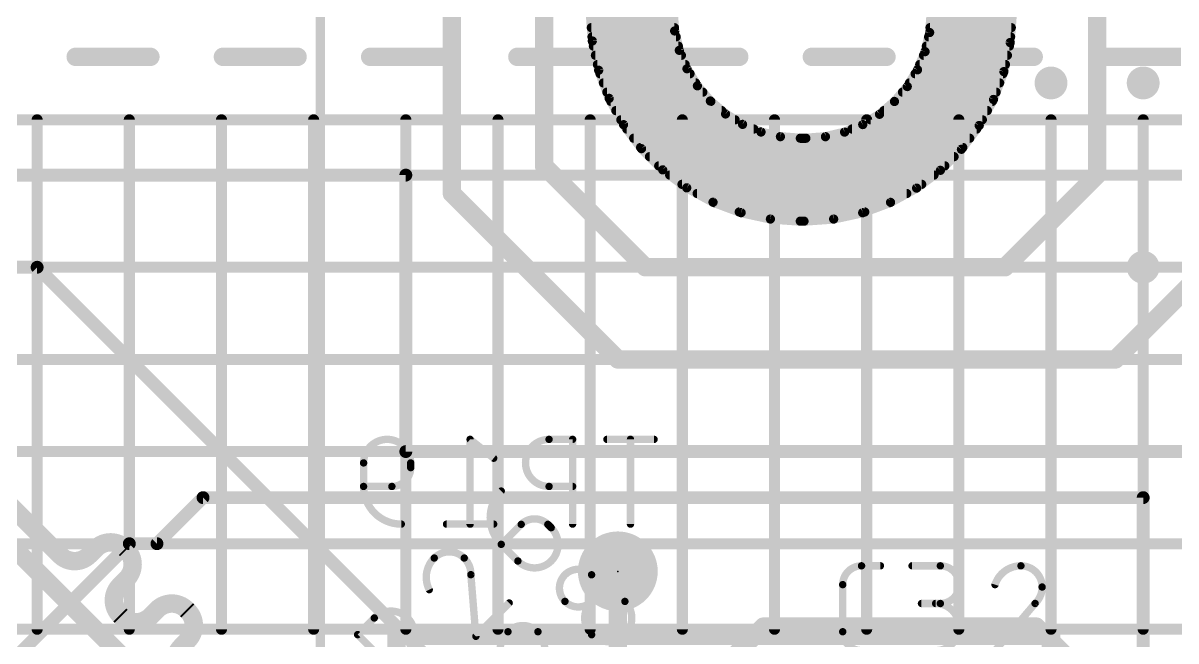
# Model space of a CAD drawing. Extents: x -5 to 103, y -6 to 58.
# Drawn here: x 51.88 to 67.76, y 32.95 to 41.47 of the extents above; entities that cross this region are included whole.
import ezdxf

# ---------------------------------------------------------------- set-up
doc = ezdxf.new("R2010")
doc.units = 0
for name, color, linetype in [('1', 12, 'CONTINUOUS'), ('16', 132, 'CONTINUOUS'), ('18', 110, 'CONTINUOUS'), ('22', 3, 'CONTINUOUS'), ('24', 53, 'CONTINUOUS'), ('25', 40, 'CONTINUOUS'), ('26', 3, 'CONTINUOUS'), ('51', 254, 'CONTINUOUS')]:
    doc.layers.add(name, color=color, linetype=linetype)

# ---------------------------------------------------------------- blocks, each defined once
blk = doc.blocks.new('PIE')
at = {"const_width": 0.5}
blk.add_lwpolyline([(0, -0.25, 1), (0, 0.25, 1), (0, -0.25)], format="xyb", dxfattribs=at)
blk = doc.blocks.new('ROUNDV')
at = {"const_width": 0.5}
blk.add_lwpolyline([(0, -0.25, 1), (0, 0.25, 1), (0, -0.25)], format="xyb", dxfattribs=at)

msp = doc.modelspace()

# ---------------------------------------------------------------- linework, layer by layer
at = {"layer": '1'}
for points, const_width in [([(54.356, 34.925), (53.721, 34.29)], 0.1778), ([(67.31, 34.925), (54.356, 34.925)], 0.1778), ([(67.31, 29.21), (67.31, 34.925)], 0.1778), ([(53.34, 34.29), (49.53, 30.48)], 0.1778), ([(53.721, 34.29), (53.34, 34.29)], 0.1778), ([(60.4481, 31.5179), (62.0772, 33.147)], 0.254), ([(62.0772, 33.147), (65.8368, 33.147)], 0.254), ([(65.8368, 33.147), (66.9798, 32.004)], 0.254)]:
    msp.add_lwpolyline(points, dxfattribs=dict(at, const_width=const_width))
for points, const_width in [([(54.356, 34.9695, 1), (54.356, 34.8806)], 0.0889), ([(54.3874, 34.8936, 1), (54.3246, 34.9564)], 0.0889), ([(67.3544, 34.925, 1), (67.2656, 34.925)], 0.0889), ([(67.31, 34.8806, 1), (67.31, 34.9695)], 0.0889), ([(53.34, 34.3344, 1), (53.34, 34.2456)], 0.0889), ([(53.3714, 34.2586, 1), (53.3086, 34.3214)], 0.0889), ([(53.6896, 34.3214, 1), (53.7524, 34.2586)], 0.0889), ([(53.721, 34.2456, 1), (53.721, 34.3344)], 0.0889), ([(62.0772, 33.2105, 1), (62.0772, 33.0835)], 0.127), ([(62.1221, 33.1021, 1), (62.0323, 33.1919)], 0.127), ([(65.8817, 33.1919, 1), (65.7919, 33.1021)], 0.127), ([(65.8368, 33.0835, 1), (65.8368, 33.2105)], 0.127)]:
    msp.add_lwpolyline(points, format="xyb", dxfattribs=dict(at, const_width=const_width))
at = {"layer": '16'}
for points, const_width in [([(66.675, 39.37), (66.675, 43.4538)], 0.254), ([(59.055, 42.545), (59.055, 39.497)], 0.254), ([(57.785, 41.656), (57.785, 39.116)], 0.254), ([(59.7195, 41.2185), (59.69, 41.6306)], 0.127), ([(60.833, 41.6306), (60.8546, 41.3564)], 0.127), ([(64.3677, 41.335), (64.389, 41.6052)], 0.127), ([(65.5066, 41.6052), (65.4774, 41.1967)], 0.127), ([(59.6973, 41.529), (60.841, 41.529)], 0.127), ([(59.7064, 41.402), (60.851, 41.402)], 0.127), ([(64.373, 41.402), (65.4921, 41.402)], 0.127), ([(64.383, 41.529), (65.5012, 41.529)], 0.127), ([(59.7154, 41.275), (60.8741, 41.275)], 0.127), ([(60.8546, 41.3564), (60.9188, 41.089)], 0.127), ([(64.3045, 41.0715), (64.3677, 41.335)], 0.127), ([(64.3533, 41.275), (65.483, 41.275)], 0.127), ([(59.8073, 40.8148), (59.7195, 41.2185)], 0.127), ([(59.7348, 41.148), (60.9046, 41.148)], 0.127), ([(60.9188, 41.089), (61.024, 40.8349)], 0.127), ([(64.3228, 41.148), (65.4668, 41.148)], 0.127), ([(65.4774, 41.1967), (65.3903, 40.7966)], 0.127), ([(59.7624, 41.021), (60.947, 41.021)], 0.127), ([(64.2007, 40.8211), (64.3045, 41.0715)], 0.127), ([(64.2836, 41.021), (65.4392, 41.021)], 0.127), ([(59.7901, 40.894), (60.9996, 40.894)], 0.127), ([(59.9517, 40.4277), (59.8073, 40.8148)], 0.127), ([(59.8251, 40.767), (61.0657, 40.767)], 0.127), ([(61.024, 40.8349), (61.1677, 40.6004)], 0.127), ([(64.0591, 40.59), (64.2007, 40.8211)], 0.127), ([(64.1676, 40.767), (65.3793, 40.767)], 0.127), ([(64.231, 40.894), (65.4115, 40.894)], 0.127), ([(65.3903, 40.7966), (65.2472, 40.4129)], 0.127), ([(59.8725, 40.64), (61.1435, 40.64)], 0.127), ([(64.0898, 40.64), (65.3319, 40.64)], 0.127), ([(59.9199, 40.513), (61.2424, 40.513)], 0.127), ([(61.1677, 40.6004), (61.3463, 40.3913)], 0.127), ([(63.8831, 40.3839), (64.0591, 40.59)], 0.127), ([(63.9934, 40.513), (65.2846, 40.513)], 0.127), ([(60.1497, 40.0651), (59.9517, 40.4277)], 0.127), ([(59.9745, 40.386), (61.3526, 40.386)], 0.127), ([(61.3463, 40.3913), (61.5554, 40.2127)], 0.127), ([(63.677, 40.2079), (63.8831, 40.3839)], 0.127), ([(63.8849, 40.386), (65.2326, 40.386)], 0.127), ([(65.2472, 40.4129), (65.051, 40.0535)], 0.127), ([(60.0438, 40.259), (61.5013, 40.259)], 0.127), ([(60.1132, 40.132), (61.6872, 40.132)], 0.127), ([(61.5554, 40.2127), (61.7899, 40.069)], 0.127), ([(63.4459, 40.0663), (63.677, 40.2079)], 0.127), ([(63.5532, 40.132), (65.0939, 40.132)], 0.127), ([(63.7369, 40.259), (65.1632, 40.259)], 0.127), ([(60.3972, 39.7344), (60.1497, 40.0651)], 0.127), ([(60.1947, 40.005), (61.9445, 40.005)], 0.127), ([(61.7899, 40.069), (62.044, 39.9638)], 0.127), ([(63.1955, 39.9625), (63.4459, 40.0663)], 0.127), ([(63.2981, 40.005), (65.0147, 40.005)], 0.127), ([(65.051, 40.0535), (64.8056, 39.7256)], 0.127), ([(60.2897, 39.878), (62.5856, 39.878)], 0.127), ([(62.044, 39.9638), (62.3114, 39.8996)], 0.127), ([(62.3114, 39.8996), (62.5856, 39.878)], 0.127), ([(62.5856, 39.878), (62.6618, 39.878)], 0.127), ([(62.6618, 39.878), (62.932, 39.8993)], 0.127), ([(62.6618, 39.878), (64.9196, 39.878)], 0.127), ([(62.932, 39.8993), (63.1955, 39.9625)], 0.127), ([(60.3848, 39.751), (64.8246, 39.751)], 0.127), ([(60.6894, 39.4423), (60.3972, 39.7344)], 0.127), ([(64.8056, 39.7256), (64.516, 39.436)], 0.127), ([(59.055, 39.497), (60.452, 38.1)], 0.254), ([(60.5076, 39.624), (64.7039, 39.624)], 0.127), ([(60.6346, 39.497), (64.5769, 39.497)], 0.127), ([(41.91, 39.37), (57.15, 39.37)], 0.1778), ([(57.15, 39.37), (57.15, 35.56)], 0.1778), ([(61.0201, 39.1947), (60.6894, 39.4423)], 0.127), ([(60.7859, 39.37), (64.4278, 39.37)], 0.127), ([(64.516, 39.436), (64.1881, 39.1906)], 0.127), ([(65.405, 38.1), (66.675, 39.37)], 0.254), ([(57.785, 39.116), (60.071, 36.83)], 0.254), ([(60.9556, 39.243), (64.2581, 39.243)], 0.127), ([(61.3827, 38.9967), (61.0201, 39.1947)], 0.127), ([(64.1881, 39.1906), (63.8287, 38.9944)], 0.127), ([(61.1642, 39.116), (64.0515, 39.116)], 0.127), ([(61.7698, 38.8523), (61.3827, 38.9967)], 0.127), ([(61.4033, 38.989), (63.8143, 38.989)], 0.127), ([(61.7438, 38.862), (63.4738, 38.862)], 0.127), ([(63.8287, 38.9944), (63.445, 38.8513)], 0.127), ([(62.1735, 38.7645), (61.7698, 38.8523)], 0.127), ([(62.5856, 38.735), (62.1735, 38.7645)], 0.127), ([(62.6364, 38.735), (62.5856, 38.735)], 0.127), ([(62.5856, 38.735), (62.6364, 38.735)], 0.127), ([(63.0449, 38.7642), (62.6364, 38.735)], 0.127), ([(63.445, 38.8513), (63.0449, 38.7642)], 0.127), ([(43.18, 38.1), (52.07, 38.1)], 0.1778), ([(52.07, 38.1), (59.69, 30.48)], 0.1778), ([(60.452, 38.1), (65.405, 38.1)], 0.254), ([(66.929, 36.83), (68.199, 38.1)], 0.254), ([(49.1798, 37.338), (52.3844, 34.1335)], 0.254), ([(49.022, 36.957), (56.769, 29.21)], 0.254), ([(60.071, 36.83), (66.929, 36.83)], 0.254), ([(57.15, 35.56), (71.12, 35.56)], 0.1778), ([(52.7885, 34.1335), (52.8802, 34.2251)], 0.254), ([(53.2843, 34.2251), (53.302, 34.2074)], 0.254), ([(60.071, 32.512), (60.071, 33.909)], 0.254), ([(53.302, 33.8033), (53.2103, 33.7116)], 0.254), ([(53.2103, 33.3075), (53.228, 33.2898)], 0.254), ([(53.6321, 33.2898), (53.7238, 33.3815)], 0.254), ([(54.1279, 33.3815), (54.1456, 33.3638)], 0.254), ([(54.1456, 32.9597), (54.0539, 32.868)], 0.254), ([(57.023, 33.02), (57.023, 22.86)], 0.254), ([(66.04, 33.02), (57.023, 33.02)], 0.254), ([(66.04, 22.86), (66.04, 33.02)], 0.254)]:
    msp.add_lwpolyline(points, dxfattribs=dict(at, const_width=const_width))
for points, const_width in [([(59.7064, 41.4338, 1), (59.7064, 41.3702)], 0.0635), ([(60.851, 41.3702, 1), (60.851, 41.4338)], 0.0635), ([(64.373, 41.4338, 1), (64.373, 41.3702)], 0.0635), ([(65.4921, 41.3702, 1), (65.4921, 41.4338)], 0.0635), ([(59.7154, 41.3068, 1), (59.7154, 41.2432)], 0.0635), ([(60.8855, 41.3638, 1), (60.8237, 41.349)], 0.0635), ([(60.8229, 41.3539, 1), (60.8862, 41.3589)], 0.0635), ([(60.8741, 41.2432, 1), (60.8741, 41.3068)], 0.0635), ([(64.3533, 41.3068, 1), (64.3533, 41.2432)], 0.0635), ([(64.3361, 41.3375, 1), (64.3994, 41.3325)], 0.0635), ([(64.3986, 41.3276, 1), (64.3369, 41.3424)], 0.0635), ([(65.483, 41.2432, 1), (65.483, 41.3068)], 0.0635), ([(59.7505, 41.2253, 1), (59.6884, 41.2118)], 0.0635), ([(59.6878, 41.2162, 1), (59.7511, 41.2208)], 0.0635), ([(59.7348, 41.1798, 1), (59.7348, 41.1163)], 0.0635), ([(60.9481, 41.1012, 1), (60.8894, 41.0769)], 0.0635), ([(60.9046, 41.1163, 1), (60.9046, 41.1798)], 0.0635), ([(64.3228, 41.1798, 1), (64.3228, 41.1163)], 0.0635), ([(65.4457, 41.199, 1), (65.5091, 41.1945)], 0.0635), ([(65.5084, 41.19, 1), (65.4464, 41.2035)], 0.0635), ([(65.4668, 41.1163, 1), (65.4668, 41.1798)], 0.0635), ([(59.7624, 41.0528, 1), (59.7624, 40.9892)], 0.0635), ([(60.8879, 41.0816, 1), (60.9497, 41.0964)], 0.0635), ([(60.947, 40.9892, 1), (60.947, 41.0528)], 0.0635), ([(64.2836, 41.0528, 1), (64.2836, 40.9892)], 0.0635), ([(64.2736, 41.0789, 1), (64.3353, 41.0641)], 0.0635), ([(64.3338, 41.0593, 1), (64.2751, 41.0836)], 0.0635), ([(65.4392, 40.9892, 1), (65.4392, 41.0528)], 0.0635), ([(59.7901, 40.9258, 1), (59.7901, 40.8623)], 0.0635), ([(59.837, 40.8259, 1), (59.7775, 40.8037)], 0.0635), ([(59.7763, 40.8081, 1), (59.8383, 40.8216)], 0.0635), ([(59.8251, 40.7988, 1), (59.8251, 40.7353)], 0.0635), ([(61.0511, 40.8515, 1), (60.997, 40.8183)], 0.0635), ([(60.9947, 40.8228, 1), (61.0534, 40.8471)], 0.0635), ([(60.9996, 40.8623, 1), (60.9996, 40.9258)], 0.0635), ([(61.0657, 40.7353, 1), (61.0657, 40.7988)], 0.0635), ([(64.1676, 40.7988, 1), (64.1676, 40.7353)], 0.0635), ([(64.1714, 40.8332, 1), (64.2301, 40.8089)], 0.0635), ([(64.2278, 40.8045, 1), (64.1737, 40.8377)], 0.0635), ([(64.231, 40.9258, 1), (64.231, 40.8623)], 0.0635), ([(65.3593, 40.8033, 1), (65.4214, 40.7898)], 0.0635), ([(65.4201, 40.7855, 1), (65.3606, 40.8077)], 0.0635), ([(65.3793, 40.7353, 1), (65.3793, 40.7988)], 0.0635), ([(65.4115, 40.8623, 1), (65.4115, 40.9258)], 0.0635), ([(59.8725, 40.6718, 1), (59.8725, 40.6082)], 0.0635), ([(61.1435, 40.6082, 1), (61.1435, 40.6718)], 0.0635), ([(64.0898, 40.6718, 1), (64.0898, 40.6082)], 0.0635), ([(65.3319, 40.6082, 1), (65.3319, 40.6718)], 0.0635), ([(59.9199, 40.5448, 1), (59.9199, 40.4813)], 0.0635), ([(61.1919, 40.6211, 1), (61.1436, 40.5798)], 0.0635), ([(61.1406, 40.5839, 1), (61.1948, 40.617)], 0.0635), ([(61.2424, 40.4813, 1), (61.2424, 40.5448)], 0.0635), ([(63.9934, 40.5448, 1), (63.9934, 40.4813)], 0.0635), ([(64.0321, 40.6066, 1), (64.0862, 40.5734)], 0.0635), ([(64.0833, 40.5694, 1), (64.035, 40.6106)], 0.0635), ([(65.2846, 40.4813, 1), (65.2846, 40.5448)], 0.0635), ([(59.9795, 40.4429, 1), (59.9238, 40.4125)], 0.0635), ([(59.9219, 40.4166, 1), (59.9814, 40.4388)], 0.0635), ([(59.9745, 40.4178, 1), (59.9745, 40.3543)], 0.0635), ([(61.3669, 40.4155, 1), (61.3257, 40.3672)], 0.0635), ([(61.3222, 40.3707, 1), (61.3705, 40.4119)], 0.0635), ([(61.3526, 40.3543, 1), (61.3526, 40.4178)], 0.0635), ([(63.859, 40.4045, 1), (63.9073, 40.3633)], 0.0635), ([(63.8849, 40.4178, 1), (63.8849, 40.3543)], 0.0635), ([(63.9037, 40.3597, 1), (63.8625, 40.408)], 0.0635), ([(65.2175, 40.424, 1), (65.277, 40.4018)], 0.0635), ([(65.2751, 40.3977, 1), (65.2194, 40.4281)], 0.0635), ([(65.2326, 40.3543, 1), (65.2326, 40.4178)], 0.0635), ([(60.0438, 40.2908, 1), (60.0438, 40.2272)], 0.0635), ([(60.1132, 40.1638, 1), (60.1132, 40.1003)], 0.0635), ([(61.5013, 40.2272, 1), (61.5013, 40.2908)], 0.0635), ([(61.572, 40.2398, 1), (61.5389, 40.1856)], 0.0635), ([(61.5348, 40.1886, 1), (61.5761, 40.2369)], 0.0635), ([(61.6872, 40.1003, 1), (61.6872, 40.1638)], 0.0635), ([(63.5532, 40.1638, 1), (63.5532, 40.1003)], 0.0635), ([(63.6564, 40.232, 1), (63.6976, 40.1837)], 0.0635), ([(63.6936, 40.1808, 1), (63.6604, 40.2349)], 0.0635), ([(63.7369, 40.2908, 1), (63.7369, 40.2272)], 0.0635), ([(65.0939, 40.1003, 1), (65.0939, 40.1638)], 0.0635), ([(65.1632, 40.2272, 1), (65.1632, 40.2908)], 0.0635), ([(60.1751, 40.0841, 1), (60.1242, 40.0461)], 0.0635), ([(60.1218, 40.0499, 1), (60.1775, 40.0803)], 0.0635), ([(60.1947, 40.0368, 1), (60.1947, 39.9733)], 0.0635), ([(61.8021, 40.0984, 1), (61.7778, 40.0397)], 0.0635), ([(61.7733, 40.042, 1), (61.8065, 40.0961)], 0.0635), ([(61.9445, 39.9733, 1), (61.9445, 40.0368)], 0.0635), ([(63.2981, 40.0368, 1), (63.2981, 39.9733)], 0.0635), ([(63.4293, 40.0933, 1), (63.4625, 40.0392)], 0.0635), ([(63.4581, 40.0369, 1), (63.4338, 40.0956)], 0.0635), ([(65.0147, 39.9733, 1), (65.0147, 40.0368)], 0.0635), ([(65.0231, 40.0687, 1), (65.0788, 40.0382)], 0.0635), ([(65.0764, 40.0344, 1), (65.0255, 40.0725)], 0.0635), ([(60.2897, 39.9098, 1), (60.2897, 39.8462)], 0.0635), ([(62.0514, 39.9947, 1), (62.0366, 39.9329)], 0.0635), ([(62.0319, 39.9344, 1), (62.0562, 39.9931)], 0.0635), ([(62.3139, 39.9312, 1), (62.3089, 39.8679)], 0.0635), ([(62.304, 39.8687, 1), (62.3188, 39.9305)], 0.0635), ([(62.5856, 39.9098, 1), (62.5856, 39.8462)], 0.0635), ([(62.5831, 39.8463, 1), (62.5881, 39.9097)], 0.0635), ([(62.5856, 39.8462, 1), (62.5856, 39.9098)], 0.0635), ([(62.6593, 39.9097, 1), (62.6643, 39.8463)], 0.0635), ([(62.6618, 39.9098, 1), (62.6618, 39.8462)], 0.0635), ([(62.6618, 39.8462, 1), (62.6618, 39.9098)], 0.0635), ([(62.9246, 39.9301, 1), (62.9394, 39.8684)], 0.0635), ([(62.9345, 39.8676, 1), (62.9295, 39.9309)], 0.0635), ([(63.1834, 39.9919, 1), (63.2077, 39.9332)], 0.0635), ([(63.2029, 39.9317, 1), (63.1881, 39.9934)], 0.0635), ([(64.9196, 39.8462, 1), (64.9196, 39.9098)], 0.0635), ([(60.3848, 39.7828, 1), (60.3848, 39.7193)], 0.0635), ([(60.4197, 39.7568, 1), (60.3748, 39.7119)], 0.0635), ([(60.3718, 39.7154, 1), (60.4227, 39.7534)], 0.0635), ([(64.7801, 39.7446, 1), (64.831, 39.7066)], 0.0635), ([(64.828, 39.7032, 1), (64.7831, 39.7481)], 0.0635), ([(64.8246, 39.7193, 1), (64.8246, 39.7828)], 0.0635), ([(59.0999, 39.5419, 1), (59.0101, 39.4521)], 0.127), ([(58.9915, 39.497, 1), (59.1185, 39.497)], 0.127), ([(60.5076, 39.6558, 1), (60.5076, 39.5922)], 0.0635), ([(60.6346, 39.5288, 1), (60.6346, 39.4652)], 0.0635), ([(64.5769, 39.4652, 1), (64.5769, 39.5288)], 0.0635), ([(64.7039, 39.5922, 1), (64.7039, 39.6558)], 0.0635), ([(57.1945, 39.37, 1), (57.1056, 39.37)], 0.0889), ([(57.15, 39.3256, 1), (57.15, 39.4145)], 0.0889), ([(60.7084, 39.4677, 1), (60.6704, 39.4168)], 0.0635), ([(60.6669, 39.4198, 1), (60.7118, 39.4647)], 0.0635), ([(60.7859, 39.4018, 1), (60.7859, 39.3383)], 0.0635), ([(64.4278, 39.3383, 1), (64.4278, 39.4018)], 0.0635), ([(64.4935, 39.4585, 1), (64.5384, 39.4136)], 0.0635), ([(64.535, 39.4106, 1), (64.497, 39.4615)], 0.0635), ([(66.6115, 39.37, 1), (66.7385, 39.37)], 0.127), ([(66.7199, 39.3251, 1), (66.6301, 39.4149)], 0.127), ([(57.8299, 39.1609, 1), (57.7401, 39.0711)], 0.127), ([(60.9556, 39.2748, 1), (60.9556, 39.2112)], 0.0635), ([(61.0353, 39.2225, 1), (61.0049, 39.1668)], 0.0635), ([(61.0011, 39.1692, 1), (61.0391, 39.2201)], 0.0635), ([(64.1691, 39.2161, 1), (64.2072, 39.1652)], 0.0635), ([(64.2034, 39.1628, 1), (64.1729, 39.2185)], 0.0635), ([(64.2581, 39.2112, 1), (64.2581, 39.2748)], 0.0635), ([(57.7215, 39.116, 1), (57.8485, 39.116)], 0.127), ([(61.1642, 39.1478, 1), (61.1642, 39.0842)], 0.0635), ([(64.0515, 39.0842, 1), (64.0515, 39.1478)], 0.0635), ([(61.3938, 39.0264, 1), (61.3716, 38.9669)], 0.0635), ([(61.3675, 38.9688, 1), (61.3979, 39.0245)], 0.0635), ([(61.4033, 39.0208, 1), (61.4033, 38.9573)], 0.0635), ([(61.7438, 38.8938, 1), (61.7438, 38.8302)], 0.0635), ([(63.4738, 38.8302, 1), (63.4738, 38.8938)], 0.0635), ([(63.8135, 39.0222, 1), (63.8439, 38.9665)], 0.0635), ([(63.8143, 38.9573, 1), (63.8143, 39.0208)], 0.0635), ([(63.8398, 38.9646, 1), (63.8176, 39.0241)], 0.0635), ([(61.7766, 38.8833, 1), (61.7631, 38.8213)], 0.0635), ([(61.7587, 38.8225, 1), (61.7809, 38.882)], 0.0635), ([(62.1758, 38.7961, 1), (62.1712, 38.7328)], 0.0635), ([(62.1668, 38.7334, 1), (62.1803, 38.7955)], 0.0635), ([(62.5856, 38.7668, 1), (62.5856, 38.7032)], 0.0635), ([(62.5856, 38.7668, 1), (62.5856, 38.7032)], 0.0635), ([(62.5833, 38.7033, 1), (62.5879, 38.7667)], 0.0635), ([(62.6341, 38.7667, 1), (62.6387, 38.7033)], 0.0635), ([(62.6364, 38.7032, 1), (62.6364, 38.7668)], 0.0635), ([(62.6364, 38.7032, 1), (62.6364, 38.7668)], 0.0635), ([(63.0381, 38.7952, 1), (63.0516, 38.7332)], 0.0635), ([(63.0471, 38.7325, 1), (63.0426, 38.7959)], 0.0635), ([(63.4339, 38.881, 1), (63.4561, 38.8215)], 0.0635), ([(63.4518, 38.8202, 1), (63.4383, 38.8823)], 0.0635), ([(52.1014, 38.1314, 1), (52.0386, 38.0686)], 0.0889), ([(52.07, 38.0556, 1), (52.07, 38.1444)], 0.0889), ([(60.452, 38.1635, 1), (60.452, 38.0365)], 0.127), ([(60.4071, 38.0551, 1), (60.4969, 38.1449)], 0.127), ([(65.3601, 38.1449, 1), (65.4499, 38.0551)], 0.127), ([(65.405, 38.0365, 1), (65.405, 38.1635)], 0.127), ([(60.071, 36.8935, 1), (60.071, 36.7665)], 0.127), ([(60.0261, 36.7851, 1), (60.1159, 36.8749)], 0.127), ([(66.8841, 36.8749, 1), (66.9739, 36.7851)], 0.127), ([(66.929, 36.7665, 1), (66.929, 36.8935)], 0.127), ([(57.15, 35.6044, 1), (57.15, 35.5156)], 0.0889), ([(57.1056, 35.56, 1), (57.1945, 35.56)], 0.0889), ([(53.2843, 34.2251, 0.4142), (52.8802, 34.2251)], 0.254), ([(52.8353, 34.2701, 1), (52.9251, 34.1802)], 0.127), ([(52.9251, 34.1802, 1), (52.8353, 34.2701)], 0.127), ([(53.3292, 34.27, 1), (53.2394, 34.1803)], 0.127), ([(53.302, 33.8033, 0.4142), (53.302, 34.2074)], 0.254), ([(53.3469, 34.2523, 1), (53.2571, 34.1625)], 0.127), ([(53.2394, 34.1802, 1), (53.3292, 34.2701)], 0.127), ([(53.2571, 34.1625, 1), (53.3469, 34.2523)], 0.127), ([(52.3844, 34.1335, 0.4142), (52.7885, 34.1335)], 0.254), ([(52.4293, 34.1784, 1), (52.3395, 34.0886)], 0.127), ([(52.3395, 34.0886, 1), (52.4293, 34.1784)], 0.127), ([(52.7436, 34.1784, 1), (52.8334, 34.0886)], 0.127), ([(52.8334, 34.0886, 1), (52.7436, 34.1784)], 0.127), ([(60.1345, 33.909, 1), (60.0075, 33.909)], 0.127), ([(53.2103, 33.7116, 0.4142), (53.2103, 33.3075)], 0.254), ([(53.2552, 33.6667, 1), (53.1654, 33.7565)], 0.127), ([(53.2571, 33.8482, 1), (53.3469, 33.7584)], 0.127), ([(53.3469, 33.7584, 1), (53.2571, 33.8482)], 0.127), ([(53.1654, 33.7565, 1), (53.2552, 33.6667)], 0.127), ([(54.1279, 33.3815, 0.4142), (53.7238, 33.3815)], 0.254), ([(53.2552, 33.3524, 1), (53.1654, 33.2626)], 0.127), ([(53.228, 33.2898, 0.4142), (53.6321, 33.2898)], 0.254), ([(53.2729, 33.3347, 1), (53.1831, 33.2449)], 0.127), ([(53.1654, 33.2626, 1), (53.2552, 33.3524)], 0.127), ([(53.1831, 33.2449, 1), (53.2729, 33.3347)], 0.127), ([(53.5872, 33.3347, 1), (53.677, 33.2449)], 0.127), ([(53.677, 33.2449, 1), (53.5872, 33.3347)], 0.127), ([(53.6789, 33.4264, 1), (53.7687, 33.3366)], 0.127), ([(53.7687, 33.3366, 1), (53.6789, 33.4264)], 0.127), ([(54.1728, 33.4264, 1), (54.083, 33.3366)], 0.127), ([(54.1456, 32.9597, 0.4142), (54.1456, 33.3638)], 0.254), ([(54.1905, 33.4087, 1), (54.1007, 33.3189)], 0.127), ([(54.083, 33.3366, 1), (54.1728, 33.4264)], 0.127), ([(54.1007, 33.3189, 1), (54.1905, 33.4087)], 0.127), ([(54.1007, 33.0046, 1), (54.1905, 32.9148)], 0.127), ([(54.1905, 32.9148, 1), (54.1007, 33.0046)], 0.127), ([(57.0865, 33.02, 1), (56.9595, 33.02)], 0.127), ([(57.023, 33.0835, 1), (57.023, 32.9565)], 0.127), ([(66.1035, 33.02, 1), (65.9765, 33.02)], 0.127), ([(66.04, 32.9565, 1), (66.04, 33.0835)], 0.127), ([(54.0539, 32.868, 0.4142), (54.0539, 32.4639)], 0.254), ([(54.009, 32.9129, 1), (54.0988, 32.8231)], 0.127), ([(54.0988, 32.8231, 1), (54.009, 32.9129)], 0.127)]:
    msp.add_lwpolyline(points, format="xyb", dxfattribs=dict(at, const_width=const_width))
at = {"layer": '22', "const_width": 0.127}
msp.add_lwpolyline([(55.973, 25.146), (55.973, 46.146)], dxfattribs=at)
at = {"layer": '24'}
msp.add_point((60.071, 33.909), dxfattribs=at)
at = {"layer": '25'}
for points, const_width in [([(58.4642, 35.0153, 0.4142), (58.4642, 34.281)], 0.1016), ([(58.4822, 34.9974, 1), (58.4463, 35.0333)], 0.0508), ([(59.1068, 34.5564, 0.4142), (58.7396, 34.5564)], 0.1016), ([(58.6937, 34.0515, 1), (59.1527, 34.5104)], 0.1016), ([(58.7216, 34.5743, 1), (58.7576, 34.5384)], 0.0508), ([(58.7576, 34.5384, 1), (58.7216, 34.5743)], 0.0508), ([(59.1248, 34.5743, 1), (59.0888, 34.5384)], 0.0508), ([(59.0888, 34.5384, 1), (59.1248, 34.5743)], 0.0508), ([(59.1707, 34.5284, 1), (59.1347, 34.4925)], 0.0508), ([(59.1347, 34.4925, 1), (59.1707, 34.5284)], 0.0508), ([(58.4822, 34.2989, 1), (58.4463, 34.263)], 0.0508), ([(58.4463, 34.2989, 1), (58.4822, 34.263)], 0.0508), ([(58.4463, 34.263, 1), (58.4822, 34.2989)], 0.0508), ([(57.9543, 34.0924, 0.4142), (57.5413, 34.0924)], 0.1016), ([(57.5413, 34.0924, 0.3252), (57.4724, 33.6563)], 0.1016), ([(57.5233, 34.1103, 1), (57.5592, 34.0744)], 0.0508), ([(57.5592, 34.0744, 1), (57.5233, 34.1103)], 0.0508), ([(58.0461, 33.8629, 0.2052), (57.9543, 34.0924)], 0.1016), ([(57.9723, 34.1103, 1), (57.9364, 34.0744)], 0.0508), ([(57.9364, 34.0744, 1), (57.9723, 34.1103)], 0.0508), ([(58.7117, 34.0694, 1), (58.6757, 34.0335)], 0.0508), ([(58.6758, 34.0335, 1), (58.7117, 34.0694)], 0.0508), ([(63.4294, 33.9852, 0.4142), (63.1698, 33.7256)], 0.1016), ([(63.4294, 34.0106, 1), (63.4294, 33.9598)], 0.0508), ([(63.4294, 33.9598, 1), (63.4294, 34.0106)], 0.0508), ([(63.6891, 33.9598, 1), (63.6891, 34.0106)], 0.0508), ([(64.1256, 34.0106, 1), (64.1256, 33.9598)], 0.0508), ([(64.5151, 33.4659, 1), (64.5151, 33.9852)], 0.1016), ([(64.5151, 34.0106, 1), (64.5151, 33.9598)], 0.0508), ([(64.5151, 33.9598, 1), (64.5151, 34.0106)], 0.0508), ([(65.6256, 33.9852, 0.3252), (65.2686, 33.7256)], 0.1016), ([(65.9177, 33.6931, 0.4142), (65.6256, 33.9852)], 0.1016), ([(65.6256, 34.0106, 1), (65.6256, 33.9598)], 0.0508), ([(65.6256, 33.9598, 1), (65.6256, 34.0106)], 0.0508), ([(58.0715, 33.8649, 1), (58.0208, 33.8608)], 0.0508), ([(58.0207, 33.8635, 1), (58.0715, 33.8623)], 0.0508), ([(59.7097, 33.8616, 1), (59.3425, 33.4945)], 0.1016), ([(59.3425, 33.4944, 1), (59.7097, 33.8616)], 0.1016), ([(59.7277, 33.8796, 1), (59.6918, 33.8437)], 0.0508), ([(59.6917, 33.8437, 1), (59.7277, 33.8796)], 0.0508), ([(57.4498, 33.6448, 1), (57.495, 33.6679)], 0.0508), ([(63.1952, 33.7256, 1), (63.1444, 33.7256)], 0.0508), ([(63.1444, 33.7256, 1), (63.1952, 33.7256)], 0.0508), ([(65.2444, 33.7334, 1), (65.2928, 33.7177)], 0.0508), ([(65.8204, 33.4659, 0.2053), (65.9177, 33.6931)], 0.1016), ([(65.9431, 33.6931, 1), (65.8923, 33.6931)], 0.0508), ([(65.8923, 33.6931, 1), (65.9431, 33.6931)], 0.0508), ([(58.5919, 33.4548, 1), (58.556, 33.4907)], 0.0508), ([(59.3605, 33.5124, 1), (59.3246, 33.4765)], 0.0508), ([(59.3246, 33.4765, 1), (59.3605, 33.5124)], 0.0508), ([(60.1687, 33.4944, 1), (59.7097, 33.0355)], 0.1016), ([(59.7097, 33.0355, 1), (60.1687, 33.4945)], 0.1016), ([(60.1867, 33.5124, 1), (60.1507, 33.4765)], 0.0508), ([(60.1507, 33.4765, 1), (60.1867, 33.5124)], 0.0508), ([(57.1743, 32.8074, 1), (56.7153, 33.2664)], 0.1016), ([(64.2554, 33.4913, 1), (64.2554, 33.4405)], 0.0508), ([(64.4502, 32.8168, 1), (64.4502, 33.4659)], 0.1016), ([(64.4502, 33.4913, 1), (64.4502, 33.4405)], 0.0508), ([(64.5151, 33.4913, 1), (64.5151, 33.4405)], 0.0508), ([(64.5151, 33.4405, 1), (64.5151, 33.4913)], 0.0508), ([(65.8028, 33.4843, 1), (65.8379, 33.4475)], 0.0508), ([(65.8397, 33.4495, 1), (65.801, 33.4824)], 0.0508), ([(56.6973, 33.2844, 1), (56.7333, 33.2485)], 0.0508), ([(56.7333, 33.2485, 1), (56.6973, 33.2844)], 0.0508), ([(58.9703, 33.0764, 0.4142), (58.5573, 33.0764)], 0.1016), ([(56.5038, 33.0549, 1), (56.4678, 33.019)], 0.0508), ([(56.4678, 33.0549, 1), (56.5038, 33.019)], 0.0508), ([(58.097, 33.0317, 1), (58.133, 32.9958)], 0.0508), ([(58.5573, 33.0764, 0.3252), (58.4884, 32.6403)], 0.1016), ([(58.5393, 33.0943, 1), (58.5752, 33.0584)], 0.0508), ([(58.5752, 33.0584, 1), (58.5393, 33.0943)], 0.0508), ([(59.0621, 32.8469, 0.2052), (58.9703, 33.0764)], 0.1016), ([(58.9883, 33.0943, 1), (58.9524, 33.0584)], 0.0508), ([(58.9524, 33.0584, 1), (58.9883, 33.0943)], 0.0508), ([(59.7277, 33.0534, 1), (59.6917, 33.0175)], 0.0508), ([(59.6918, 33.0175, 1), (59.7277, 33.0534)], 0.0508), ([(63.1698, 33.0764, 0.4142), (63.4294, 32.8168)], 0.1016), ([(63.1952, 33.0764, 1), (63.1444, 33.0764)], 0.0508), ([(63.1444, 33.0764, 1), (63.1952, 33.0764)], 0.0508), ([(58.0897, 33.0117, 1), (58.1403, 33.0158)], 0.0508)]:
    msp.add_lwpolyline(points, format="xyb", dxfattribs=dict(at, const_width=const_width))
at = {"layer": '25', "const_width": 0.1016}
for points in [[(58.4642, 34.281), (58.7396, 34.5564)], [(59.1068, 34.5564), (59.1527, 34.5104)], [(58.6937, 34.0515), (58.4642, 34.281)], [(63.4294, 33.9852), (63.6891, 33.9852)], [(64.1256, 33.9852), (64.5151, 33.9852)], [(58.0461, 33.8629), (58.115, 33.0138)], [(63.1698, 33.0764), (63.1698, 33.7256)], [(58.115, 33.0138), (58.574, 33.4727)], [(64.5151, 33.4659), (64.2554, 33.4659)], [(65.8204, 33.4659), (65.2686, 32.8168)], [(56.4858, 33.0369), (56.7153, 33.2664)], [(57.312, 32.2107), (56.4858, 33.0369)]]:
    msp.add_lwpolyline(points, dxfattribs=at)
at = {"layer": '26'}
for points, const_width in [([(57.2173, 35.4035, 1), (56.5682, 35.4035)], 0.1016), ([(58.0516, 35.7479, 1), (58.0199, 35.7083)], 0.0508), ([(58.0612, 35.7281, 1), (58.0104, 35.7281)], 0.0508), ([(59.1237, 35.7281, 1), (59.1237, 35.079)], 0.1016), ([(59.1237, 35.7535, 1), (59.1237, 35.7027)], 0.0508), ([(59.1237, 35.7027, 1), (59.1237, 35.7535)], 0.0508), ([(59.4737, 35.7281, 1), (59.4229, 35.7281)], 0.0508), ([(59.4483, 35.7027, 1), (59.4483, 35.7535)], 0.0508), ([(59.921, 35.7535, 1), (59.921, 35.7027)], 0.0508), ([(60.2709, 35.7281, 1), (60.2201, 35.7281)], 0.0508), ([(60.5701, 35.7027, 1), (60.5701, 35.7535)], 0.0508), ([(56.5936, 35.4035, 1), (56.5428, 35.4035)], 0.0508), ([(56.5428, 35.4035, 1), (56.5936, 35.4035)], 0.0508), ([(57.2427, 35.4035, 1), (57.1919, 35.4035)], 0.0508), ([(57.1919, 35.4035, 1), (57.2427, 35.4035)], 0.0508), ([(58.3444, 35.4486, 1), (58.3762, 35.4883)], 0.0508), ([(56.9577, 35.079, 0.4142), (57.2173, 35.3386)], 0.1016), ([(57.2427, 35.3386, 1), (57.1919, 35.3386)], 0.0508), ([(57.1919, 35.3386, 1), (57.2427, 35.3386)], 0.0508), ([(56.5682, 35.1044, 1), (56.5682, 35.0536)], 0.0508), ([(56.5682, 35.079, 0.4142), (57.0875, 34.5597)], 0.1016), ([(56.5936, 35.079, 1), (56.5428, 35.079)], 0.0508), ([(56.9577, 35.1044, 1), (56.9577, 35.0536)], 0.0508), ([(56.9577, 35.0536, 1), (56.9577, 35.1044)], 0.0508), ([(59.1237, 35.1044, 1), (59.1237, 35.0536)], 0.0508), ([(59.1237, 35.0536, 1), (59.1237, 35.1044)], 0.0508), ([(59.4483, 35.0536, 1), (59.4483, 35.1044)], 0.0508), ([(56.5428, 35.079, 1), (56.5936, 35.079)], 0.0508), ([(57.0875, 34.5343, 1), (57.0875, 34.5851)], 0.0508), ([(57.7112, 34.5851, 1), (57.7112, 34.5343)], 0.0508), ([(58.0104, 34.5597, 1), (58.0612, 34.5597)], 0.0508), ([(58.3603, 34.5343, 1), (58.3603, 34.5851)], 0.0508), ([(59.4229, 34.5597, 1), (59.4737, 34.5597)], 0.0508), ([(60.2201, 34.5597, 1), (60.2709, 34.5597)], 0.0508)]:
    msp.add_lwpolyline(points, format="xyb", dxfattribs=dict(at, const_width=const_width))
at = {"layer": '26', "const_width": 0.1016}
for points in [[(58.3603, 35.4685), (58.0358, 35.7281)], [(58.0358, 35.7281), (58.0358, 34.5597)], [(59.4483, 35.7281), (59.1237, 35.7281)], [(59.4483, 34.5597), (59.4483, 35.7281)], [(60.5701, 35.7281), (59.921, 35.7281)], [(60.2455, 34.5597), (60.2455, 35.7281)], [(56.5682, 35.4035), (56.5682, 35.079)], [(57.2173, 35.3386), (57.2173, 35.4035)], [(56.5682, 35.079), (56.9577, 35.079)], [(59.1237, 35.079), (59.4483, 35.079)], [(58.3603, 34.5597), (57.7112, 34.5597)]]:
    msp.add_lwpolyline(points, dxfattribs=at)
at = {"layer": '51'}
for points, const_width in [([(53.63, 41), (52.6014, 41)], 0.254), ([(55.6586, 41), (54.63, 41)], 0.254), ([(57.6871, 41), (56.6586, 41)], 0.254), ([(59.7157, 41), (58.6871, 41)], 0.254), ([(61.7443, 41), (60.7157, 41)], 0.254), ([(63.7729, 41), (62.7443, 41)], 0.254), ([(65.8014, 41), (64.7729, 41)], 0.254), ([(67.83, 41), (66.8014, 41)], 0.254), ([(82.244, 40.132), (47.244, 40.132)], 0.1524), ([(52.07, 33.111), (52.07, 40.132)], 0.1524), ([(53.34, 33.111), (53.34, 40.132)], 0.1524), ([(54.61, 33.111), (54.61, 40.132)], 0.1524), ([(55.88, 33.111), (55.88, 40.132)], 0.1524), ([(57.15, 33.111), (57.15, 40.132)], 0.1524), ([(58.42, 33.111), (58.42, 40.132)], 0.1524), ([(59.69, 33.111), (59.69, 40.132)], 0.1524), ([(60.96, 33.111), (60.96, 40.132)], 0.1524), ([(62.23, 33.111), (62.23, 40.132)], 0.1524), ([(63.5, 33.111), (63.5, 40.132)], 0.1524), ([(64.77, 33.111), (64.77, 40.132)], 0.1524), ([(66.04, 33.111), (66.04, 40.132)], 0.1524), ([(67.31, 33.111), (67.31, 40.132)], 0.1524), ([(47.244, 39.37), (82.244, 39.37)], 0.1524), ([(47.244, 38.1), (82.244, 38.1)], 0.1524), ([(47.244, 36.83), (82.244, 36.83)], 0.1524), ([(47.244, 35.56), (82.244, 35.56)], 0.1524), ([(47.244, 34.29), (82.244, 34.29)], 0.1524), ([(47.244, 33.111), (82.244, 33.111)], 0.1524)]:
    msp.add_lwpolyline(points, dxfattribs=dict(at, const_width=const_width))
for points, const_width in [([(52.6014, 41.0635, 1), (52.6014, 40.9365)], 0.127), ([(53.63, 40.9365, 1), (53.63, 41.0635)], 0.127), ([(54.63, 41.0635, 1), (54.63, 40.9365)], 0.127), ([(55.6586, 40.9365, 1), (55.6586, 41.0635)], 0.127), ([(56.6586, 41.0635, 1), (56.6586, 40.9365)], 0.127), ([(57.6871, 40.9365, 1), (57.6871, 41.0635)], 0.127), ([(58.6871, 41.0635, 1), (58.6871, 40.9365)], 0.127), ([(59.7157, 40.9365, 1), (59.7157, 41.0635)], 0.127), ([(60.7157, 41.0635, 1), (60.7157, 40.9365)], 0.127), ([(61.7443, 40.9365, 1), (61.7443, 41.0635)], 0.127), ([(62.7443, 41.0635, 1), (62.7443, 40.9365)], 0.127), ([(63.7729, 40.9365, 1), (63.7729, 41.0635)], 0.127), ([(64.7729, 41.0635, 1), (64.7729, 40.9365)], 0.127), ([(65.8014, 40.9365, 1), (65.8014, 41.0635)], 0.127), ([(66.8014, 41.0635, 1), (66.8014, 40.9365)], 0.127), ([(52.1081, 40.132, 1), (52.0319, 40.132)], 0.0762), ([(53.3781, 40.132, 1), (53.3019, 40.132)], 0.0762), ([(54.6481, 40.132, 1), (54.5719, 40.132)], 0.0762), ([(55.9181, 40.132, 1), (55.8419, 40.132)], 0.0762), ([(57.1881, 40.132, 1), (57.1119, 40.132)], 0.0762), ([(58.4581, 40.132, 1), (58.3819, 40.132)], 0.0762), ([(59.7281, 40.132, 1), (59.6519, 40.132)], 0.0762), ([(60.9981, 40.132, 1), (60.9219, 40.132)], 0.0762), ([(62.2681, 40.132, 1), (62.1919, 40.132)], 0.0762), ([(63.5381, 40.132, 1), (63.4619, 40.132)], 0.0762), ([(64.8081, 40.132, 1), (64.7319, 40.132)], 0.0762), ([(66.0781, 40.132, 1), (66.0019, 40.132)], 0.0762), ([(67.3481, 40.132, 1), (67.2719, 40.132)], 0.0762), ([(52.0319, 33.111, 1), (52.1081, 33.111)], 0.0762), ([(53.3019, 33.111, 1), (53.3781, 33.111)], 0.0762), ([(54.5719, 33.111, 1), (54.6481, 33.111)], 0.0762), ([(55.8419, 33.111, 1), (55.9181, 33.111)], 0.0762), ([(57.1119, 33.111, 1), (57.1881, 33.111)], 0.0762), ([(58.3819, 33.111, 1), (58.4581, 33.111)], 0.0762), ([(59.6519, 33.111, 1), (59.7281, 33.111)], 0.0762), ([(60.9219, 33.111, 1), (60.9981, 33.111)], 0.0762), ([(62.1919, 33.111, 1), (62.2681, 33.111)], 0.0762), ([(63.4619, 33.111, 1), (63.5381, 33.111)], 0.0762), ([(64.7319, 33.111, 1), (64.8081, 33.111)], 0.0762), ([(66.0019, 33.111, 1), (66.0781, 33.111)], 0.0762), ([(67.2719, 33.111, 1), (67.3481, 33.111)], 0.0762)]:
    msp.add_lwpolyline(points, format="xyb", dxfattribs=dict(at, const_width=const_width))

# ---------------------------------------------------------------- block references
at = {"layer": '16'}
for p, xscale, yscale in [((62.611, 39.243), 0.254, 0.254), ((60.071, 33.909), 1.1, 1.1)]:
    msp.add_blockref('PIE', p, dxfattribs=dict(at, xscale=xscale, yscale=yscale))
at = {"layer": '18', "xscale": 0.4524, "yscale": 0.4524}
for p in [(66.04, 40.64), (66.04, 40.64), (67.31, 40.64), (67.31, 40.64), (67.31, 38.1), (67.31, 38.1)]:
    msp.add_blockref('ROUNDV', p, dxfattribs=at)

doc.saveas('drawing.dxf')
